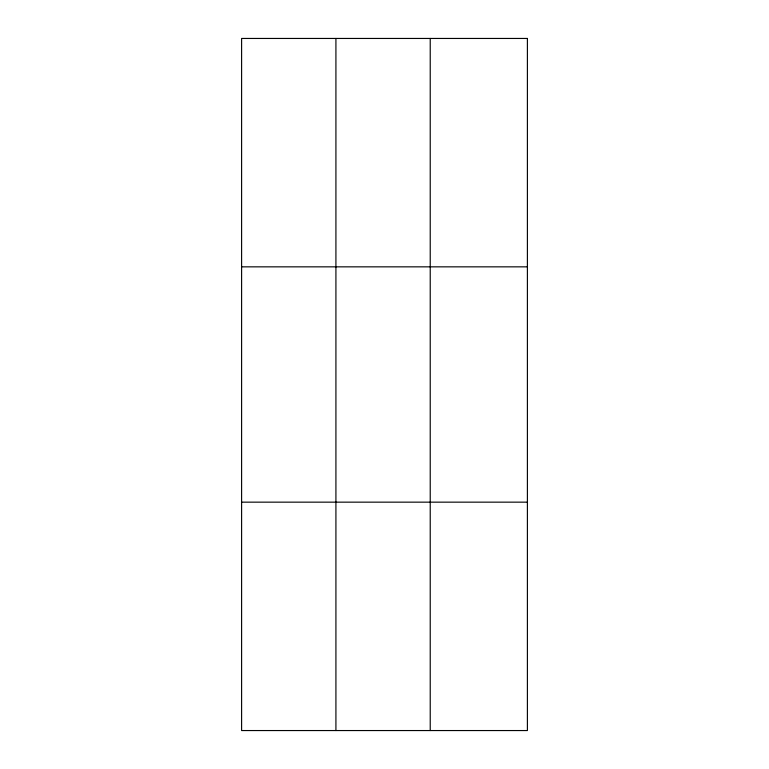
<?xml version="1.0" encoding="UTF-8"?>
<svg xmlns="http://www.w3.org/2000/svg" width="769" height="769" viewBox="0 0 769 769"><rect width="100%" height="100%" fill="white"/><g stroke="black" fill="none" stroke-linecap="round" stroke-linejoin="round"><path stroke-width="1.15" d="M335.918 730.55L335.918 38.45M430.227 730.55L430.227 38.45M241.601 266.843L527.399 266.843M241.601 502.157L527.399 502.157M527.399 38.45L527.399 730.55L241.601 730.55L241.601 38.45L527.399 38.45"/></g></svg>
